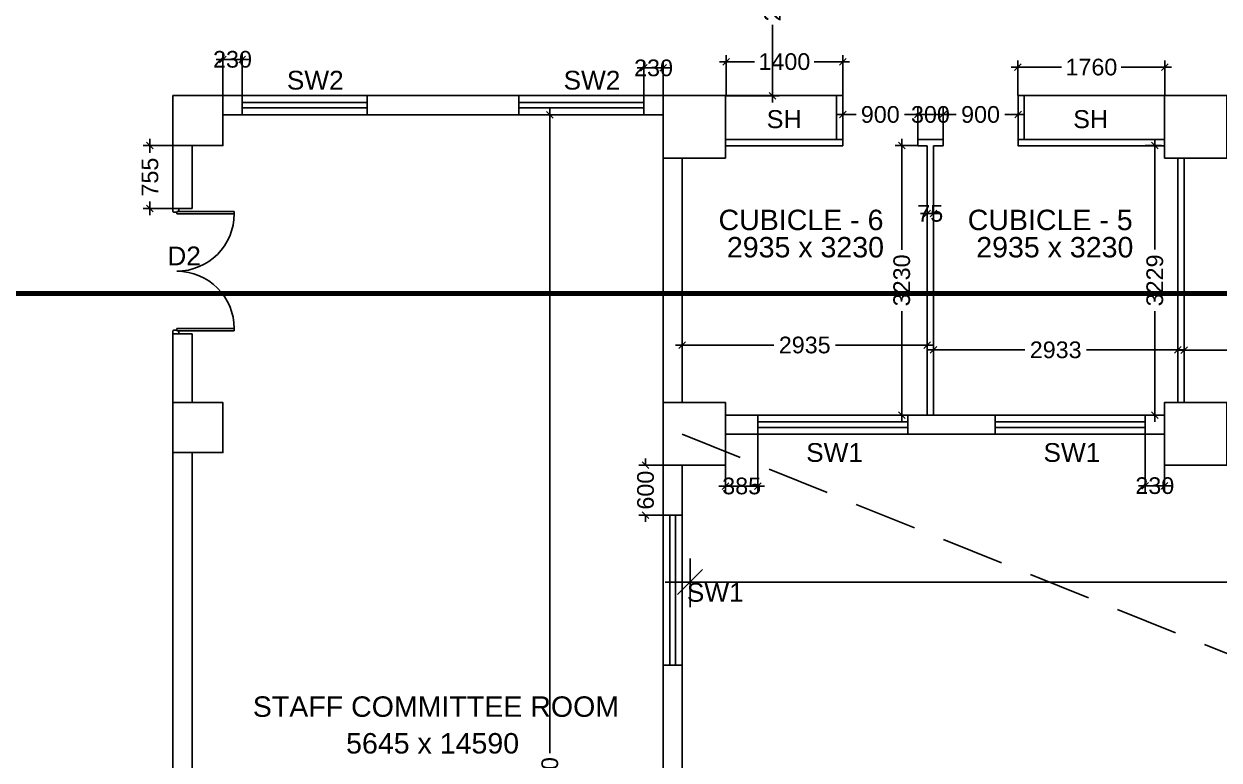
# Model space of a CAD drawing. Extents: x 7620542 to 7843793, y -6476226 to -6093835.
# Drawn here: x 7649753 to 7664083, y -6437325 to -6428500 of the extents above; entities that cross this region are included whole.
import ezdxf
from ezdxf.enums import TextEntityAlignment as Align

# ---------------------------------------------------------------- set-up
doc = ezdxf.new("R2010")
doc.units = 0
doc.header["$LTSCALE"] = 600
doc.header["$MEASUREMENT"] = 0
doc.header["$PDMODE"] = 35
doc.linetypes.add('DASHED', pattern=[0.75, 0.5, -0.25])
doc.linetypes.add('HIDDEN2', pattern=[0.1875, 0.125, -0.0625])
doc.layers.get('0').update_dxf_attribs({"linetype": 'CONTINUOUS'})
doc.layers.get('Defpoints').update_dxf_attribs({"linetype": 'CONTINUOUS'})
for name, color, linetype in [('DIMEN', 5, 'CONTINUOUS'), ('DOOR', 32, 'CONTINUOUS'), ('Duct', 8, 'CONTINUOUS'), ('joinery', 7, 'CONTINUOUS'), ('LA-column', 3, 'CONTINUOUS'), ('P Wall', 7, 'CONTINUOUS'), ('Room Dim', 1, 'CONTINUOUS'), ('Sections', 10, 'CONTINUOUS'), ('Shleves', 7, 'CONTINUOUS'), ('TEXT', 6, 'CONTINUOUS'), ('Walls', 7, 'CONTINUOUS'), ('WIN', 151, 'CONTINUOUS'), ('Working Dim', 5, 'CONTINUOUS')]:
    doc.layers.add(name, color=color, linetype=linetype)
doc.styles.add('ari', font='arial.ttf')
doc.styles.add('ARIAL', font='arial.ttf')
doc.styles.get("Standard").update_dxf_attribs({"font": 'romans.shx'})
doc.dimstyles.new('int. dim', dxfattribs={"dimtxt": 450, "dimasz": 80, "dimexe": 80, "dimexo": 0, "dimgap": 70, "dimtad": 0, "dimdec": 0, "dimzin": 12, "dimdsep": 46, "dimtxsty": 'ari', "dimblk": 'OBLIQUE', "dimcen": 2, "dimdle": 80, "dimclrd": 256, "dimclre": 256, "dimclrt": 6, "dimadec": 0, "dimazin": 0, "dimtfac": 1, "dimtdec": 0, "dimtix": 1, "dimtmove": 2, "dimatfit": 3, "dimfxl": 1, "dimtolj": 1, "dimtzin": 0, "dimlwd": -1, "dimlwe": -1, "dimarcsym": 0})
doc.dimstyles.new('STANDARD$0', dxfattribs={"dimscale": 0, "dimtxt": 150, "dimasz": 125, "dimexe": 0.75, "dimexo": 1, "dimgap": 25, "dimtad": 1, "dimdec": 0, "dimdsep": 46, "dimtxsty": 'Standard', "dimblk1": 'DOT', "dimblk2": 'DOT', "dimsah": 1, "dimcen": 2.5, "dimclrd": 1, "dimclre": 1, "dimclrt": 3, "dimadec": 0, "dimazin": 0, "dimtfac": 1, "dimtdec": 0, "dimtmove": 0, "dimatfit": 3, "dimldrblk": 'DOT', "dimfxl": 1, "dimtolj": 1, "dimtzin": 0, "dimarcsym": 0})

# ---------------------------------------------------------------- blocks, each defined once
blk = doc.blocks.new('Z$W@#1275')
at = {"layer": 'DOOR'}
for p, q in [((73, 1500), (0, 1500)), ((0, 1500), (0, 1467)), ((0, 1467), (2, 1467)), ((11, 1456), (11, 1458)), ((11, 1456), (47, 1456)), ((47, 1467), (736, 1467)), ((47, 1467), (47, 1439)), ((47, 1456), (47, 1467)), ((47, 1467), (73, 1467)), ((47, 1439), (736, 1439)), ((73, 1467), (73, 1500)), ((736, 1467), (736, 1439)), ((0, 33), (2, 33)), ((0, 0), (0, 33)), ((73, 0), (0, 0)), ((11, 44), (11, 42)), ((11, 44), (47, 44)), ((47, 61), (736, 61)), ((47, 33), (47, 61)), ((47, 44), (47, 33)), ((47, 33), (736, 33)), ((47, 33), (73, 33)), ((73, 33), (73, 0)), ((736, 33), (736, 61))]:
    blk.add_line(p, q, dxfattribs=at)
for centre, start, end in [((11, 1467), 180, 270), ((11, 33), 90, 180)]:
    blk.add_arc(centre, 9.13, start, end, dxfattribs=at)
at = {"layer": 'DOOR', "color": 145}
for centre, start, end in [((47, 1439), 270, 0), ((47, 61), 0, 90)]:
    blk.add_arc(centre, 689, start, end, dxfattribs=at)
blk = doc.blocks.new('_Oblique')
at = {"color": 0, "linetype": 'ByBlock', "lineweight": -2}
blk.add_line((-0.5, -0.5), (0.5, 0.5), dxfattribs=at)
blk = doc.blocks.new('*D746')
at = {"layer": 'Defpoints', "color": 0, "transparency": 16777216}
for p in [(7655399, -6429589, 5), (7656058, -6429589), (7655398, -6444179, 1)]:
    blk.add_point(p, dxfattribs=at)
at = {"layer": 'Working Dim', "transparency": 16777216}
for p, q in [((7655399, -6429589), (7656138, -6429589)), ((7656058, -6429509), (7656058, -6437241)), ((7656058, -6444259), (7656058, -6438115)), ((7655398, -6444179), (7656138, -6444179))]:
    blk.add_line(p, q, dxfattribs=at)
at = {"layer": 'Working Dim', "transparency": 16777216, "xscale": 80, "yscale": 80, "zscale": 80}
for p, rotation in [((7656058, -6429589), 90), ((7656058, -6444179), 270)]:
    blk.add_blockref('_Oblique', p, dxfattribs=dict(at, rotation=rotation))
at = {"layer": 'Working Dim', "color": 6, "transparency": 16777216, "insert": (7656059, -6437678), "char_height": 200, "attachment_point": 5, "rotation": 90, "style": 'ari'}
blk.add_mtext('\\A1;14590', dxfattribs=at)
blk = doc.blocks.new('*D784')
at = {"layer": 'Defpoints', "color": 0, "transparency": 16777216}
for p in [(7660583, -6432350), (7657647, -6432737, 5), (7660583, -6432737, -16)]:
    blk.add_point(p, dxfattribs=at)
at = {"layer": 'Working Dim', "transparency": 16777216}
for p, q in [((7657647, -6432737), (7657647, -6432270)), ((7660583, -6432737), (7660583, -6432270)), ((7657567, -6432350), (7658743, -6432350)), ((7660663, -6432350), (7659486, -6432350))]:
    blk.add_line(p, q, dxfattribs=at)
at = {"layer": 'Working Dim', "transparency": 16777216, "xscale": 80, "yscale": 80, "zscale": 80, "rotation": 180}
blk.add_blockref('_Oblique', (7657647, -6432350), dxfattribs=at)
at = {"layer": 'Working Dim', "transparency": 16777216, "xscale": 80, "yscale": 80, "zscale": 80}
blk.add_blockref('_Oblique', (7660583, -6432350), dxfattribs=at)
at = {"layer": 'Working Dim', "color": 6, "transparency": 16777216, "insert": (7659115, -6432350), "char_height": 200, "attachment_point": 5, "style": 'ari'}
blk.add_mtext('\\A1;2935', dxfattribs=at)
blk = doc.blocks.new('*D785')
at = {"layer": 'Defpoints', "color": 0, "transparency": 16777216}
for p in [(7660279, -6429959), (7660473, -6429959, -17), (7660352, -6433189, -16)]:
    blk.add_point(p, dxfattribs=at)
at = {"layer": 'Working Dim', "transparency": 16777216}
for p, q in [((7660279, -6429879), (7660279, -6431206)), ((7660473, -6429959), (7660199, -6429959)), ((7660279, -6433269), (7660279, -6431942)), ((7660352, -6433189), (7660199, -6433189))]:
    blk.add_line(p, q, dxfattribs=at)
at = {"layer": 'Working Dim', "transparency": 16777216, "xscale": 80, "yscale": 80, "zscale": 80}
for p, rotation in [((7660279, -6429959), 90), ((7660279, -6433189), 270)]:
    blk.add_blockref('_Oblique', p, dxfattribs=dict(at, rotation=rotation))
at = {"layer": 'Working Dim', "color": 6, "transparency": 16777216, "insert": (7660279, -6431574), "char_height": 200, "attachment_point": 5, "rotation": 90, "style": 'ari'}
blk.add_mtext('\\A1;3230', dxfattribs=at)
blk = doc.blocks.new('*D786')
at = {"layer": 'Defpoints', "color": 0, "transparency": 16777216}
for p in [(7663590, -6432408), (7660658, -6432698, -16), (7663590, -6432698, -12)]:
    blk.add_point(p, dxfattribs=at)
at = {"layer": 'Working Dim', "transparency": 16777216}
for p, q in [((7660658, -6432698), (7660658, -6432328)), ((7663590, -6432698), (7663590, -6432328)), ((7660578, -6432408), (7661753, -6432408)), ((7663670, -6432408), (7662494, -6432408))]:
    blk.add_line(p, q, dxfattribs=at)
at = {"layer": 'Working Dim', "transparency": 16777216, "xscale": 80, "yscale": 80, "zscale": 80, "rotation": 180}
blk.add_blockref('_Oblique', (7660658, -6432408), dxfattribs=at)
at = {"layer": 'Working Dim', "transparency": 16777216, "xscale": 80, "yscale": 80, "zscale": 80}
blk.add_blockref('_Oblique', (7663590, -6432408), dxfattribs=at)
at = {"layer": 'Working Dim', "color": 6, "transparency": 16777216, "insert": (7662124, -6432408), "char_height": 200, "attachment_point": 5, "style": 'ari'}
blk.add_mtext('\\A1;2933', dxfattribs=at)
blk = doc.blocks.new('*D787')
at = {"layer": 'Defpoints', "color": 0, "transparency": 16777216}
for p in [(7663197, -6429959, -12), (7663313, -6429959), (7663197, -6433189, 2)]:
    blk.add_point(p, dxfattribs=at)
at = {"layer": 'Working Dim', "transparency": 16777216}
for p, q in [((7663313, -6429879), (7663313, -6431205)), ((7663197, -6429959), (7663393, -6429959)), ((7663313, -6433269), (7663313, -6431943)), ((7663197, -6433189), (7663393, -6433189))]:
    blk.add_line(p, q, dxfattribs=at)
at = {"layer": 'Working Dim', "transparency": 16777216, "xscale": 80, "yscale": 80, "zscale": 80}
for p, rotation in [((7663313, -6429959), 90), ((7663313, -6433189), 270)]:
    blk.add_blockref('_Oblique', p, dxfattribs=dict(at, rotation=rotation))
at = {"layer": 'Working Dim', "color": 6, "transparency": 16777216, "insert": (7663313, -6431574), "char_height": 200, "attachment_point": 5, "rotation": 90, "style": 'ari'}
blk.add_mtext('\\A1;3229', dxfattribs=at)
blk = doc.blocks.new('*D788')
at = {"layer": 'Defpoints', "color": 0, "transparency": 16777216}
for p in [(7666598, -6432412), (7663665, -6432699, -12), (7666598, -6432699, -7)]:
    blk.add_point(p, dxfattribs=at)
at = {"layer": 'Working Dim', "transparency": 16777216}
for p, q in [((7663665, -6432699), (7663665, -6432332)), ((7666598, -6432699), (7666598, -6432332)), ((7663585, -6432412), (7664761, -6432412)), ((7666678, -6432412), (7665502, -6432412))]:
    blk.add_line(p, q, dxfattribs=at)
at = {"layer": 'Working Dim', "transparency": 16777216, "xscale": 80, "yscale": 80, "zscale": 80, "rotation": 180}
blk.add_blockref('_Oblique', (7663665, -6432412), dxfattribs=at)
at = {"layer": 'Working Dim', "transparency": 16777216, "xscale": 80, "yscale": 80, "zscale": 80}
blk.add_blockref('_Oblique', (7666598, -6432412), dxfattribs=at)
at = {"layer": 'Working Dim', "color": 6, "transparency": 16777216, "insert": (7665131, -6432412), "char_height": 200, "attachment_point": 5, "style": 'ari'}
blk.add_mtext('\\A1;2933', dxfattribs=at)
blk = doc.blocks.new('*D217')
at = {"layer": 'Defpoints', "color": 0, "transparency": 16777216}
for p in [(7658662, -6426959, 5), (7658730, -6426959), (7658172, -6429360, 1)]:
    blk.add_point(p, dxfattribs=at)
at = {"layer": 'Working Dim', "transparency": 16777216}
for p, q in [((7658730, -6426879), (7658730, -6427808)), ((7658662, -6426959), (7658810, -6426959)), ((7658730, -6429440), (7658730, -6428510)), ((7658172, -6429360), (7658810, -6429360))]:
    blk.add_line(p, q, dxfattribs=at)
at = {"layer": 'Working Dim', "transparency": 16777216, "xscale": 80, "yscale": 80, "zscale": 80}
for p, rotation in [((7658730, -6426959), 90), ((7658730, -6429360), 270)]:
    blk.add_blockref('_Oblique', p, dxfattribs=dict(at, rotation=rotation))
at = {"layer": 'Working Dim', "color": 6, "transparency": 16777216, "insert": (7658730, -6428159), "char_height": 200, "attachment_point": 5, "rotation": 90, "style": 'ari'}
blk.add_mtext('\\A1;2401', dxfattribs=at)
blk = doc.blocks.new('*D218')
at = {"layer": 'Defpoints', "color": 0, "transparency": 16777216}
for p in [(7661672, -6429018), (7661672, -6429359, -12), (7663432, -6429359, -12)]:
    blk.add_point(p, dxfattribs=at)
at = {"layer": 'Working Dim', "transparency": 16777216}
for p, q in [((7661592, -6429018), (7662193, -6429018)), ((7661672, -6429359), (7661672, -6428938)), ((7663512, -6429018), (7662911, -6429018)), ((7663432, -6429359), (7663432, -6428938))]:
    blk.add_line(p, q, dxfattribs=at)
at = {"layer": 'Working Dim', "transparency": 16777216, "xscale": 80, "yscale": 80, "zscale": 80, "rotation": 180}
blk.add_blockref('_Oblique', (7661672, -6429018), dxfattribs=at)
at = {"layer": 'Working Dim', "transparency": 16777216, "xscale": 80, "yscale": 80, "zscale": 80}
blk.add_blockref('_Oblique', (7663432, -6429018), dxfattribs=at)
at = {"layer": 'Working Dim', "color": 6, "transparency": 16777216, "insert": (7662552, -6429018), "char_height": 200, "attachment_point": 5, "style": 'ari'}
blk.add_mtext('\\A1;1760', dxfattribs=at)
blk = doc.blocks.new('*D861')
at = {"layer": 'Defpoints', "color": 0, "transparency": 16777216}
for p in [(7657740, -6434909, 15), (7674959, -6434899), (7674959, -6435191)]:
    blk.add_point(p, dxfattribs=at)
at = {"layer": 'DIMEN', "color": 8, "transparency": 16777216}
for p, q in [((7657740, -6434909), (7657740, -6435491)), ((7674959, -6434899), (7674959, -6435491)), ((7657440, -6435191), (7665244, -6435191)), ((7675259, -6435191), (7667455, -6435191))]:
    blk.add_line(p, q, dxfattribs=at)
at = {"layer": 'DIMEN', "color": 8, "transparency": 16777216, "xscale": 300, "yscale": 300, "zscale": 300, "rotation": 180}
blk.add_blockref('_Oblique', (7657740, -6435191), dxfattribs=at)
at = {"layer": 'DIMEN', "color": 8, "transparency": 16777216, "xscale": 300, "yscale": 300, "zscale": 300}
blk.add_blockref('_Oblique', (7674959, -6435191), dxfattribs=at)
at = {"layer": 'DIMEN', "color": 7, "transparency": 16777216, "insert": (7666350, -6435191), "char_height": 500, "attachment_point": 5, "style": 'ari'}
blk.add_mtext('\\A1;17.22m', dxfattribs=at)
blk = doc.blocks.new('*D1039')
at = {"layer": 'Defpoints', "color": 0, "transparency": 16777216}
for p in [(7651539, -6429959), (7651265, -6430714), (7651539, -6430714)]:
    blk.add_point(p, dxfattribs=at)
at = {"layer": 'Working Dim', "transparency": 16777216}
for p, q in [((7651265, -6429879), (7651265, -6430045)), ((7651539, -6429959), (7651185, -6429959)), ((7651265, -6430794), (7651265, -6430627)), ((7651539, -6430714), (7651185, -6430714))]:
    blk.add_line(p, q, dxfattribs=at)
at = {"layer": 'Working Dim', "transparency": 16777216, "xscale": 80, "yscale": 80, "zscale": 80}
for p, rotation in [((7651265, -6429959), 90), ((7651265, -6430714), 270)]:
    blk.add_blockref('_Oblique', p, dxfattribs=dict(at, rotation=rotation))
at = {"layer": 'Working Dim', "color": 6, "transparency": 16777216, "insert": (7651265, -6430336), "char_height": 200, "attachment_point": 5, "rotation": 90, "style": 'ari'}
blk.add_mtext('\\A1;755', dxfattribs=at)
blk = doc.blocks.new('*D1040')
at = {"layer": 'Defpoints', "color": 0, "transparency": 16777216}
for p in [(7657187, -6429028), (7657187, -6429359), (7657417, -6429359, 2)]:
    blk.add_point(p, dxfattribs=at)
at = {"layer": 'Working Dim', "transparency": 16777216}
for p, q in [((7657187, -6429028), (7657107, -6429028)), ((7657187, -6429359), (7657187, -6428948)), ((7657417, -6429028), (7657187, -6429028)), ((7657417, -6429359), (7657417, -6428948)), ((7657417, -6429028), (7657497, -6429028))]:
    blk.add_line(p, q, dxfattribs=at)
at = {"layer": 'Working Dim', "transparency": 16777216, "xscale": 80, "yscale": 80, "zscale": 80}
blk.add_blockref('_Oblique', (7657187, -6429028), dxfattribs=at)
at = {"layer": 'Working Dim', "transparency": 16777216, "xscale": 80, "yscale": 80, "zscale": 80, "rotation": 180}
blk.add_blockref('_Oblique', (7657417, -6429028), dxfattribs=at)
at = {"layer": 'Working Dim', "color": 6, "transparency": 16777216, "insert": (7657302, -6429028), "char_height": 200, "attachment_point": 5, "style": 'ari'}
blk.add_mtext('\\A1;230', dxfattribs=at)
blk = doc.blocks.new('*D1041')
at = {"layer": 'Defpoints', "color": 0, "transparency": 16777216}
for p in [(7652369, -6428925), (7652139, -6429359), (7652369, -6429359)]:
    blk.add_point(p, dxfattribs=at)
at = {"layer": 'Working Dim', "transparency": 16777216}
for p, q in [((7652139, -6429359), (7652139, -6428845)), ((7652369, -6429359), (7652369, -6428845)), ((7652139, -6428925), (7652059, -6428925)), ((7652139, -6428925), (7652369, -6428925)), ((7652369, -6428925), (7652449, -6428925))]:
    blk.add_line(p, q, dxfattribs=at)
at = {"layer": 'Working Dim', "transparency": 16777216, "xscale": 80, "yscale": 80, "zscale": 80}
blk.add_blockref('_Oblique', (7652139, -6428925), dxfattribs=at)
at = {"layer": 'Working Dim', "transparency": 16777216, "xscale": 80, "yscale": 80, "zscale": 80, "rotation": 180}
blk.add_blockref('_Oblique', (7652369, -6428925), dxfattribs=at)
at = {"layer": 'Working Dim', "color": 6, "transparency": 16777216, "insert": (7652254, -6428925), "char_height": 200, "attachment_point": 5, "style": 'ari'}
blk.add_mtext('\\A1;230', dxfattribs=at)
blk = doc.blocks.new('*D1086')
at = {"layer": 'Defpoints', "color": 0, "transparency": 16777216}
for p in [(7659571, -6428953), (7658172, -6429360), (7659571, -6429359, 1)]:
    blk.add_point(p, dxfattribs=at)
at = {"layer": 'Working Dim', "transparency": 16777216}
for p, q in [((7658172, -6429360), (7658172, -6428873)), ((7659571, -6429359), (7659571, -6428873)), ((7658092, -6428953), (7658512, -6428953)), ((7659651, -6428953), (7659230, -6428953))]:
    blk.add_line(p, q, dxfattribs=at)
at = {"layer": 'Working Dim', "transparency": 16777216, "xscale": 80, "yscale": 80, "zscale": 80, "rotation": 180}
blk.add_blockref('_Oblique', (7658172, -6428953), dxfattribs=at)
at = {"layer": 'Working Dim', "transparency": 16777216, "xscale": 80, "yscale": 80, "zscale": 80}
blk.add_blockref('_Oblique', (7659571, -6428953), dxfattribs=at)
at = {"layer": 'Working Dim', "color": 6, "transparency": 16777216, "insert": (7658871, -6428953), "char_height": 200, "attachment_point": 5, "style": 'ari'}
blk.add_mtext('\\A1;1400', dxfattribs=at)
blk = doc.blocks.new('*D1087')
at = {"layer": 'Defpoints', "color": 0, "transparency": 16777216}
for p in [(7659571, -6429586), (7659571, -6429884), (7660471, -6429884)]:
    blk.add_point(p, dxfattribs=at)
at = {"layer": 'Working Dim', "transparency": 16777216}
for p, q in [((7659491, -6429586), (7659730, -6429586)), ((7659571, -6429884), (7659571, -6429506)), ((7660551, -6429586), (7660312, -6429586)), ((7660471, -6429884), (7660471, -6429506))]:
    blk.add_line(p, q, dxfattribs=at)
at = {"layer": 'Working Dim', "transparency": 16777216, "xscale": 80, "yscale": 80, "zscale": 80, "rotation": 180}
blk.add_blockref('_Oblique', (7659571, -6429586), dxfattribs=at)
at = {"layer": 'Working Dim', "transparency": 16777216, "xscale": 80, "yscale": 80, "zscale": 80}
blk.add_blockref('_Oblique', (7660471, -6429586), dxfattribs=at)
at = {"layer": 'Working Dim', "color": 6, "transparency": 16777216, "insert": (7660021, -6429586), "char_height": 200, "attachment_point": 5, "style": 'ari'}
blk.add_mtext('\\A1;900', dxfattribs=at)
blk = doc.blocks.new('*D1088')
at = {"layer": 'Defpoints', "color": 0, "transparency": 16777216}
for p in [(7660583, -6430772), (7660658, -6430772), (7660658, -6430772)]:
    blk.add_point(p, dxfattribs=at)
at = {"layer": 'Working Dim', "transparency": 16777216}
for p, q in [((7660583, -6430772), (7660503, -6430772)), ((7660583, -6430772), (7660583, -6430692)), ((7660583, -6430772), (7660658, -6430772)), ((7660658, -6430772), (7660658, -6430692)), ((7660658, -6430772), (7660738, -6430772))]:
    blk.add_line(p, q, dxfattribs=at)
at = {"layer": 'Working Dim', "transparency": 16777216, "xscale": 80, "yscale": 80, "zscale": 80}
blk.add_blockref('_Oblique', (7660583, -6430772), dxfattribs=at)
at = {"layer": 'Working Dim', "transparency": 16777216, "xscale": 80, "yscale": 80, "zscale": 80, "rotation": 180}
blk.add_blockref('_Oblique', (7660658, -6430772), dxfattribs=at)
at = {"layer": 'Working Dim', "color": 6, "transparency": 16777216, "insert": (7660620, -6430772), "char_height": 200, "attachment_point": 5, "style": 'ari'}
blk.add_mtext('\\A1;75', dxfattribs=at)
blk = doc.blocks.new('*D1089')
at = {"layer": 'Defpoints', "color": 0, "transparency": 16777216}
for p in [(7660773, -6429586), (7660471, -6429884), (7660773, -6429884)]:
    blk.add_point(p, dxfattribs=at)
at = {"layer": 'Working Dim', "transparency": 16777216}
for p, q in [((7660471, -6429586), (7660391, -6429586)), ((7660471, -6429884), (7660471, -6429506)), ((7660471, -6429586), (7660773, -6429586)), ((7660773, -6429884), (7660773, -6429506)), ((7660773, -6429586), (7660853, -6429586))]:
    blk.add_line(p, q, dxfattribs=at)
at = {"layer": 'Working Dim', "transparency": 16777216, "xscale": 80, "yscale": 80, "zscale": 80}
blk.add_blockref('_Oblique', (7660471, -6429586), dxfattribs=at)
at = {"layer": 'Working Dim', "transparency": 16777216, "xscale": 80, "yscale": 80, "zscale": 80, "rotation": 180}
blk.add_blockref('_Oblique', (7660773, -6429586), dxfattribs=at)
at = {"layer": 'Working Dim', "color": 6, "transparency": 16777216, "insert": (7660622, -6429586), "char_height": 200, "attachment_point": 5, "style": 'ari'}
blk.add_mtext('\\A1;300', dxfattribs=at)
blk = doc.blocks.new('*D1090')
at = {"layer": 'Defpoints', "color": 0, "transparency": 16777216}
for p in [(7661673, -6429586), (7660773, -6429884), (7661673, -6429884, -17)]:
    blk.add_point(p, dxfattribs=at)
at = {"layer": 'Working Dim', "transparency": 16777216}
for p, q in [((7660693, -6429586), (7660932, -6429586)), ((7660773, -6429884), (7660773, -6429506)), ((7661753, -6429586), (7661513, -6429586)), ((7661673, -6429884), (7661673, -6429506))]:
    blk.add_line(p, q, dxfattribs=at)
at = {"layer": 'Working Dim', "transparency": 16777216, "xscale": 80, "yscale": 80, "zscale": 80, "rotation": 180}
blk.add_blockref('_Oblique', (7660773, -6429586), dxfattribs=at)
at = {"layer": 'Working Dim', "transparency": 16777216, "xscale": 80, "yscale": 80, "zscale": 80}
blk.add_blockref('_Oblique', (7661673, -6429586), dxfattribs=at)
at = {"layer": 'Working Dim', "color": 6, "transparency": 16777216, "insert": (7661223, -6429586), "char_height": 200, "attachment_point": 5, "style": 'ari'}
blk.add_mtext('\\A1;900', dxfattribs=at)
blk = doc.blocks.new('*D1093')
at = {"layer": 'Defpoints', "color": 0, "transparency": 16777216}
for p in [(7658552, -6433419), (7658167, -6433789, 0), (7658552, -6434040)]:
    blk.add_point(p, dxfattribs=at)
at = {"layer": 'Working Dim', "transparency": 16777216}
for p, q in [((7658552, -6433419), (7658552, -6434120)), ((7658167, -6433789), (7658167, -6434120)), ((7658167, -6434040), (7658087, -6434040)), ((7658167, -6434040), (7658552, -6434040)), ((7658552, -6434040), (7658632, -6434040))]:
    blk.add_line(p, q, dxfattribs=at)
at = {"layer": 'Working Dim', "transparency": 16777216, "xscale": 80, "yscale": 80, "zscale": 80}
blk.add_blockref('_Oblique', (7658167, -6434040), dxfattribs=at)
at = {"layer": 'Working Dim', "transparency": 16777216, "xscale": 80, "yscale": 80, "zscale": 80, "rotation": 180}
blk.add_blockref('_Oblique', (7658552, -6434040), dxfattribs=at)
at = {"layer": 'Working Dim', "color": 6, "transparency": 16777216, "insert": (7658359, -6434040), "char_height": 200, "attachment_point": 5, "style": 'ari'}
blk.add_mtext('\\A1;385', dxfattribs=at)
blk = doc.blocks.new('*D1094')
at = {"layer": 'Defpoints', "color": 0, "transparency": 16777216}
for p in [(7663197, -6433419), (7663427, -6433789, 3), (7663427, -6434036)]:
    blk.add_point(p, dxfattribs=at)
at = {"layer": 'Working Dim', "transparency": 16777216}
for p, q in [((7663197, -6433419), (7663197, -6434116)), ((7663427, -6433789), (7663427, -6434116)), ((7663197, -6434036), (7663117, -6434036)), ((7663197, -6434036), (7663427, -6434036)), ((7663427, -6434036), (7663507, -6434036))]:
    blk.add_line(p, q, dxfattribs=at)
at = {"layer": 'Working Dim', "transparency": 16777216, "xscale": 80, "yscale": 80, "zscale": 80}
blk.add_blockref('_Oblique', (7663197, -6434036), dxfattribs=at)
at = {"layer": 'Working Dim', "transparency": 16777216, "xscale": 80, "yscale": 80, "zscale": 80, "rotation": 180}
blk.add_blockref('_Oblique', (7663427, -6434036), dxfattribs=at)
at = {"layer": 'Working Dim', "color": 6, "transparency": 16777216, "insert": (7663312, -6434036), "char_height": 200, "attachment_point": 5, "style": 'ari'}
blk.add_mtext('\\A1;230', dxfattribs=at)
blk = doc.blocks.new('*D1108')
at = {"layer": 'Defpoints', "color": 0, "transparency": 16777216}
for p in [(7657417, -6433789), (7657207, -6434389), (7657417, -6434389)]:
    blk.add_point(p, dxfattribs=at)
at = {"layer": 'Working Dim', "transparency": 16777216}
for p, q in [((7657207, -6433789), (7657207, -6433709)), ((7657417, -6433789), (7657127, -6433789)), ((7657207, -6433789), (7657207, -6433798)), ((7657417, -6434389), (7657127, -6434389)), ((7657207, -6434389), (7657207, -6434380)), ((7657207, -6434389), (7657207, -6434469))]:
    blk.add_line(p, q, dxfattribs=at)
at = {"layer": 'Working Dim', "transparency": 16777216, "xscale": 80, "yscale": 80, "zscale": 80}
for p, rotation in [((7657207, -6433789), 270), ((7657207, -6434389), 90)]:
    blk.add_blockref('_Oblique', p, dxfattribs=dict(at, rotation=rotation))
at = {"layer": 'Working Dim', "color": 6, "transparency": 16777216, "insert": (7657207, -6434089), "char_height": 200, "attachment_point": 5, "rotation": 90, "style": 'ari'}
blk.add_mtext('\\A1;600', dxfattribs=at)

msp = doc.modelspace()

# ---------------------------------------------------------------- linework, layer by layer
at = {"layer": 'Duct', "color": 8, "linetype": 'HIDDEN2', "ltscale": 10}
msp.add_line((7657646.551, -6433418.832, -14.83), (7674345.053, -6440139.546, -14.83), dxfattribs=at)
at = {"layer": 'LA-column', "color": 2, "flags": 128}
for points, elevation in [([(7651539.003, -6429958.752), (7652139.003, -6429958.752), (7652139.003, -6429358.752), (7651539.003, -6429358.752)], -14.83), ([(7658166.641, -6430108.84), (7658166.641, -6429358.84), (7657416.641, -6429358.84), (7657416.641, -6430108.84)], -12.739), ([(7663427.142, -6430108.803), (7664177.142, -6430108.803), (7664177.142, -6429358.803), (7663427.142, -6429358.803)], -9.699), ([(7651538.963, -6433638.752), (7652138.963, -6433638.752), (7652138.963, -6433038.752), (7651538.963, -6433038.752)], -14.83), ([(7657416.551, -6433788.663), (7658166.551, -6433788.663), (7658166.551, -6433038.663), (7657416.551, -6433038.663)], -15.159), ([(7663427.142, -6433788.752), (7664177.142, -6433788.752), (7664177.142, -6433038.752), (7663427.142, -6433038.752)], -12.311)]:
    msp.add_lwpolyline(points, close=True, dxfattribs=dict(at, elevation=elevation))
at = {"layer": 'P Wall', "color": 31, "linetype": 'Continuous'}
for p, q in [((7659496.054, -6429359.488, -14.04), (7659496.054, -6429884.312, -14.04)), ((7659496.054, -6429359.49, -14.04), (7659571.054, -6429359.488, -14.04)), ((7659571.054, -6429359.488, -14.04), (7659571.054, -6429884.312, -14.04)), ((7661672.718, -6429358.965, -32.026), (7661672.718, -6429884.526, -32.026)), ((7661747.718, -6429358.965, -32.026), (7661672.718, -6429358.965, -32.026)), ((7661747.718, -6429358.965, -32.026), (7661747.718, -6429884.525, -32.026)), ((7659571.054, -6429884.334, -14.83), (7658171.552, -6429884.36, -14.83)), ((7659571.053, -6429959.45, -14.83), (7659571.054, -6429884.312, -14.83)), ((7660471.053, -6429959.33, -14.83), (7660471.054, -6429884.325, -14.83)), ((7660773.052, -6429884.325, -14.83), (7660471.054, -6429884.33, -14.83)), ((7660773.053, -6429959.327, -14.83), (7660773.052, -6429884.325, -14.83)), ((7659571.053, -6429959.334, -14.83), (7658171.552, -6429959.36, -14.83)), ((7660582.553, -6429959.328, -14.83), (7660471.053, -6429959.33, -14.83)), ((7660581.553, -6433189.178, -14.83), (7660582.553, -6429959.328, -14.83)), ((7660773.053, -6429959.325, -14.83), (7660657.553, -6429959.327, -14.83)), ((7660657.553, -6433189.178, -14.83), (7660657.553, -6429959.327, -14.83))]:
    msp.add_line(p, q, dxfattribs=at)
at = {"layer": 'P Wall', "color": 31, "linetype": 'Continuous', "elevation": -14.83}
for points in [[(7663432.053, -6429884.429), (7661672.718, -6429884.526), (7661672.718, -6429959.526), (7663432.053, -6429959.456)], [(7663590.053, -6430108.725), (7663590.053, -6433038.752)], [(7663665.053, -6433038.752), (7663665.053, -6430108.725)]]:
    msp.add_lwpolyline(points, dxfattribs=at)
at = {"layer": 'Sections', "linetype": 'DASHED', "lineweight": 0, "ltscale": 2, "const_width": 60, "elevation": -14.83, "flags": 128}
msp.add_lwpolyline([(7764050.867, -6431729.833), (7764598.735, -6430597.18), (7764598.735, -6431729.833), (7639175.207, -6431729.833), (7639175.207, -6430597.18), (7639723.075, -6431729.833)], dxfattribs=at)
at = {"layer": 'Shleves', "color": 8}
for p, q in [((7658171.552, -6429359.523, -14.04), (7659496.054, -6429359.49, -14.04)), ((7663432.053, -6429358.965, -32.026), (7661747.718, -6429358.965, -32.026))]:
    msp.add_line(p, q, dxfattribs=at)
at = {"layer": 'Walls', "linetype": 'Continuous'}
for p, q in [((7652139.054, -6429358.898, -14.83), (7657416.463, -6429358.828, -14.83)), ((7652139.054, -6429588.906, -14.83), (7657416.463, -6429588.906, -14.83)), ((7651538.964, -6429958.841, -14.83), (7651538.964, -6430713.882, -14.83)), ((7651538.964, -6430713.882, -14.83), (7651538.964, -6429958.841, -14.83)), ((7651768.964, -6430713.882, -14.83), (7651768.964, -6429958.841, -14.83)), ((7651768.964, -6429958.841, -14.83), (7651768.964, -6430713.882, -14.83)), ((7657416.551, -6430108.797, -14.83), (7657416.551, -6433038.845, -14.83)), ((7657646.551, -6433038.845, -14.83), (7657646.551, -6430108.797, -14.83)), ((7651768.964, -6430713.882, -14.83), (7651538.964, -6430713.882, -14.83)), ((7651538.964, -6432213.882, -14.83), (7651538.963, -6433038.752, -14.83)), ((7651538.963, -6433038.752, -14.83), (7651538.964, -6432213.882, -14.83)), ((7651768.964, -6432213.882, -14.83), (7651538.964, -6432213.882, -14.83)), ((7651768.963, -6433038.749, -14.83), (7651768.964, -6432213.882, -14.83)), ((7651768.964, -6432213.882, -14.83), (7651768.963, -6433038.749, -14.83)), ((7663427.052, -6433188.831, -14.83), (7658166.551, -6433188.831, -14.83)), ((7663427.052, -6433418.831, -14.83), (7658166.551, -6433418.831, -14.83)), ((7651538.964, -6439978.803, -14.83), (7651538.964, -6433638.752, -14.83)), ((7651538.964, -6433638.752, -14.83), (7651538.964, -6439978.803, -14.83)), ((7651768.964, -6433638.752, -14.83), (7651768.964, -6439978.803, -14.83)), ((7651768.964, -6439978.803, -14.83), (7651768.964, -6433638.752, -14.83)), ((7657416.551, -6433788.797, -14.83), (7657416.551, -6439828.845, -14.83)), ((7657646.551, -6439828.845, -14.83), (7657646.551, -6433788.797, -14.83))]:
    msp.add_line(p, q, dxfattribs=at)
at = {"layer": 'WIN', "linetype": 'Continuous'}
for p, q in [((7652369.054, -6429358.928, -14.83), (7652369.054, -6429588.928, -14.83)), ((7653869.054, -6429358.928, -14.83), (7653869.054, -6429588.928, -14.83)), ((7655686.551, -6429358.928, -14.83), (7655686.551, -6429588.928, -14.83)), ((7657186.551, -6429358.928, -14.83), (7657186.551, -6429588.928, -14.83))]:
    msp.add_line(p, q, dxfattribs=at)
at = {"layer": 'WIN', "linetype": 'Continuous', "elevation": -14.83}
for points in [[(7653869.054, -6429358.927), (7652369.054, -6429358.928)], [(7653869.054, -6429441.712), (7652369.054, -6429441.711)], [(7657186.551, -6429358.927), (7655686.551, -6429358.928)], [(7657186.551, -6429441.712), (7655686.551, -6429441.711)], [(7653869.054, -6429506.144), (7652369.054, -6429506.145)], [(7653869.054, -6429588.928), (7652369.054, -6429588.928)], [(7657186.551, -6429506.144), (7655686.551, -6429506.145)], [(7657186.551, -6429588.928), (7655686.551, -6429588.928)]]:
    msp.add_lwpolyline(points, dxfattribs=at)
for points in [[(7660351.553, -6433418.831), (7658551.553, -6433418.831), (7658551.553, -6433188.831), (7660351.553, -6433188.831)], [(7663197.052, -6433418.831), (7661397.052, -6433418.831), (7661397.052, -6433188.831), (7663197.052, -6433188.831)], [(7660351.553, -6433336.048), (7658551.553, -6433336.048), (7658551.553, -6433271.615), (7660351.553, -6433271.615)], [(7663197.052, -6433336.048), (7661397.052, -6433336.048), (7661397.052, -6433271.615), (7663197.052, -6433271.615)], [(7657646.551, -6436188.797), (7657646.551, -6434388.797), (7657416.551, -6434388.797), (7657416.551, -6436188.797)], [(7657646.551, -6436188.797), (7657646.551, -6434388.797), (7657416.551, -6434388.797), (7657416.551, -6436188.797)], [(7657563.768, -6436188.797), (7657563.768, -6434388.797), (7657499.335, -6434388.797), (7657499.335, -6436188.797)], [(7657563.768, -6436188.797), (7657563.768, -6434388.797), (7657499.335, -6434388.797), (7657499.335, -6436188.797)]]:
    msp.add_lwpolyline(points, close=True, dxfattribs=at)

# ---------------------------------------------------------------- block references
at = {"layer": 'DOOR', "xscale": 1.000014692544937, "yscale": 1.000014692544937, "zscale": 1.000014692544937}
msp.add_blockref('Z$W@#1275', (7651538.964, -6432213.882, -14.83), dxfattribs=at)

# ---------------------------------------------------------------- texts
at = {"layer": 'joinery', "style": 'ari'}
for s, p in [('SW2', (7653246.726, -6429286.883, -14.83)), ('SW2', (7656564.224, -6429286.883, -14.83)), ('D2', (7651673.989, -6431393.668, -14.83)), ('SW1', (7659472.977, -6433749.911, -14.83)), ('SW1', (7662318.476, -6433749.911, -14.83)), ('SW1', (7658042.587, -6435426.656, -14.83))]:
    msp.add_text(s, height=225, dxfattribs=at).set_placement(p, align=Align.CENTER)
at = {"layer": 'Room Dim', "style": 'ARIAL'}
for s, p in [('2935 x 3230', (7659123.819, -6431298.679, -14.83)), ('2935 x 3230', (7662113.468, -6431298.679, -14.83)), ('5645 x 14590', (7654653.382, -6437245.914, -14.83))]:
    msp.add_text(s, height=245, dxfattribs=at).set_placement(p, align=Align.CENTER)
at = {"layer": 'Shleves', "color": 10, "style": 'ARIAL', "width": 1}
for p in [(7658658.951, -6429749.126, -50.287), (7662333.971, -6429749.194, -50.287)]:
    msp.add_text('SH', height=216, dxfattribs=at).set_placement(p)
at = {"layer": 'TEXT', "color": 7, "style": 'ARIAL'}
for s, p in [('CUBICLE - 6', (7659070.548, -6430971.695, -14.83)), ('CUBICLE - 5', (7662058.191, -6430971.695, -14.83)), ('STAFF COMMITTEE ROOM', (7654693.284, -6436806.17, -14.83))]:
    msp.add_text(s, height=245, dxfattribs=at).set_placement(p, align=Align.CENTER)

# ---------------------------------------------------------------- dimensions: what is measured, and where the dimension line sits
at = {"layer": 'DIMEN'}
dim = msp.add_linear_dim(base=(7674959.082, -6435191.101, -14.83), p1=(7657740.493, -6434908.807), p2=(7674959.082, -6434898.807, -14.83), dimstyle='STANDARD$0', override={"dimscale": 1, "dimtxt": 500, "dimasz": 300, "dimexe": 300, "dimexo": 0, "dimgap": 1, "dimtad": 0, "dimdec": 2, "dimlfac": 0.001, "dimzin": 0, "dimpost": 'm', "dimtxsty": 'ari', "dimblk1": 'Oblique', "dimblk2": 'Oblique', "dimcen": 0, "dimdle": 300, "dimclrd": 8, "dimclre": 8, "dimclrt": 7, "dimadec": 2, "dimtdec": 2, "dimtmove": 2, "dimfxl": 0.75, "dimfrac": 1, "dimlwd": 65535, "dimlwe": 65535}, dxfattribs=at)
dim.commit()
dim.dimension.update_dxf_attribs({"geometry": '*D861', "text_midpoint": (7666349.787, -6435191.101, -14.83)})
at = {"layer": 'Working Dim'}
for base, p1, p2, override, picture, middle in [((7658729.908, -6426958.734, -14.83), (7658171.552, -6429359.523, -14.04), (7658661.526, -6426958.734, -9.699), {"dimtxt": 200}, '*D217', (7658729.908, -6428159.128, -14.83)), ((7651265.009, -6430713.882, -14.83), (7651538.964, -6429958.841, -14.83), (7651538.964, -6430713.882, -14.83), {"dimtxt": 200, "dimarcsym": 1}, '*D1039', (7651265.009, -6430336.362, -14.83)), ((7660278.759, -6429959.33, -14.83), (7660351.553, -6433188.831, -31), (7660473.053, -6429959.33, -31.376), {"dimtxt": 200}, '*D785', (7660278.759, -6431574.081, -14.83)), ((7663312.871, -6429959.466, -14.83), (7663197.052, -6433188.831, -12.739), (7663196.925, -6429959.466, -26.895), {"dimtxt": 200}, '*D787', (7663312.871, -6431574.148, -14.83)), ((7657206.574, -6434388.797, -14.83), (7657416.551, -6433788.797, -14.83), (7657416.551, -6434388.797, -14.83), {"dimtxt": 200, "dimarcsym": 1}, '*D1108', (7657206.574, -6434088.797, -14.83))]:
    dim = msp.add_linear_dim(base=base, p1=p1, p2=p2, angle=90, dimstyle='int. dim', override=override, dxfattribs=at)
    dim.commit()
    dim.dimension.update_dxf_attribs({"geometry": picture, "text_midpoint": middle})
for base, p1, p2, override, picture, middle in [((7652369.054, -6428925.341, -14.83), (7652139.054, -6429358.898, -14.83), (7652369.054, -6429358.895, -14.83), {"dimtxt": 200, "dimarcsym": 1}, '*D1041', (7652254.054, -6428925.341, -14.83)), ((7657186.551, -6429028.196, -14.83), (7657416.641, -6429358.84, -12.739), (7657186.551, -6429358.84, -14.83), {"dimtxt": 200, "dimarcsym": 1}, '*D1040', (7657301.596, -6429028.196, -14.83)), ((7659571.054, -6428953.158, -14.83), (7658171.552, -6429359.523, -14.83), (7659571.054, -6429359.488, -14.04), {"dimtxt": 200, "dimarcsym": 1}, '*D1086', (7658871.303, -6428953.158, -14.83)), ((7661671.718, -6429017.727, -14.83), (7663432.053, -6429358.965, -26.895), (7661671.718, -6429358.965, -26.895), {"dimtxt": 200}, '*D218', (7662551.885, -6429017.727, -14.83)), ((7659571.054, -6429585.907, -14.83), (7660471.054, -6429884.325, -14.83), (7659571.054, -6429884.334, -14.83), {"dimtxt": 200, "dimarcsym": 1}, '*D1087', (7660021.054, -6429585.907, -14.83)), ((7661672.718, -6429585.907, -14.83), (7660773.052, -6429884.325, -14.83), (7661672.718, -6429884.324, -32.026), {"dimtxt": 200, "dimarcsym": 1}, '*D1090', (7661222.885, -6429585.907, -14.83)), ((7660657.553, -6430772.122, -14.83), (7660582.553, -6430772.122, -14.83), (7660657.553, -6430772.122, -14.83), {"dimtxt": 200, "dimarcsym": 1}, '*D1088', (7660620.053, -6430772.122, -14.83)), ((7663590.053040675, -6432408.102526744, -14.830487424), (7660657.553040675, -6432698.378063333, -31.057452806), (7663590.053040675, -6432698.378063333, -26.894752929), {"dimtxt": 200}, '*D786', (7662123.803040675, -6432408.102526744, -14.830487424)), ((7666597.553040675, -6432411.895616037, -14.830487424), (7663665.053040675, -6432698.899092083, -26.894752929), (7666597.553040675, -6432698.898534758, -22.104839188), {"dimtxt": 200}, '*D788', (7665131.303040675, -6432411.895616037, -14.830487424)), ((7658551.553, -6434039.863, -14.83), (7658166.551, -6433788.663, -15.159), (7658551.553, -6433418.831, -14.83), {"dimtxt": 200, "dimarcsym": 1}, '*D1093', (7658359.052, -6434039.863, -14.83)), ((7663427.142, -6434035.75, -14.83), (7663197.052, -6433418.831, -14.83), (7663427.142, -6433788.752, -12.311), {"dimtxt": 200, "dimarcsym": 1}, '*D1094', (7663312.097, -6434035.75, -14.83))]:
    dim = msp.add_linear_dim(base=base, p1=p1, p2=p2, dimstyle='int. dim', override=override, dxfattribs=at)
    dim.commit()
    dim.dimension.update_dxf_attribs({"geometry": picture, "text_midpoint": middle})
for base, p1, p2, text, override, picture, middle in [((7660773.052, -6429585.907, -14.83), (7660471.054, -6429884.325, -14.83), (7660773.052, -6429884.319, -14.83), '300', {"dimtxt": 200, "dimarcsym": 1}, '*D1089', (7660622.053, -6429585.907, -14.83)), ((7660582.553, -6432350.393, -14.83), (7657646.551, -6432737.414, -9.699), (7660582.553, -6432737.416, -31.053), '2935', {"dimtxt": 200}, '*D784', (7659114.552, -6432350.393, -14.83))]:
    dim = msp.add_linear_dim(base=base, p1=p1, p2=p2, text=text, dimstyle='int. dim', override=override, dxfattribs=at)
    dim.commit()
    dim.dimension.update_dxf_attribs({"geometry": picture, "text_midpoint": middle})
dim = msp.add_linear_dim(base=(7656057.834, -6429588.906, -14.83), p1=(7655397.812, -6444178.793, -14.15), p2=(7655398.798, -6429588.906, -10.07), angle=90, dimstyle='int. dim', override={"dimtxt": 200}, dxfattribs=at)
dim.commit()
dim.dimension.update_dxf_attribs({"geometry": '*D746', "text_midpoint": (7656058.82, -6437677.954, -14.83), "dimtype": 160})

doc.saveas('drawing.dxf')
